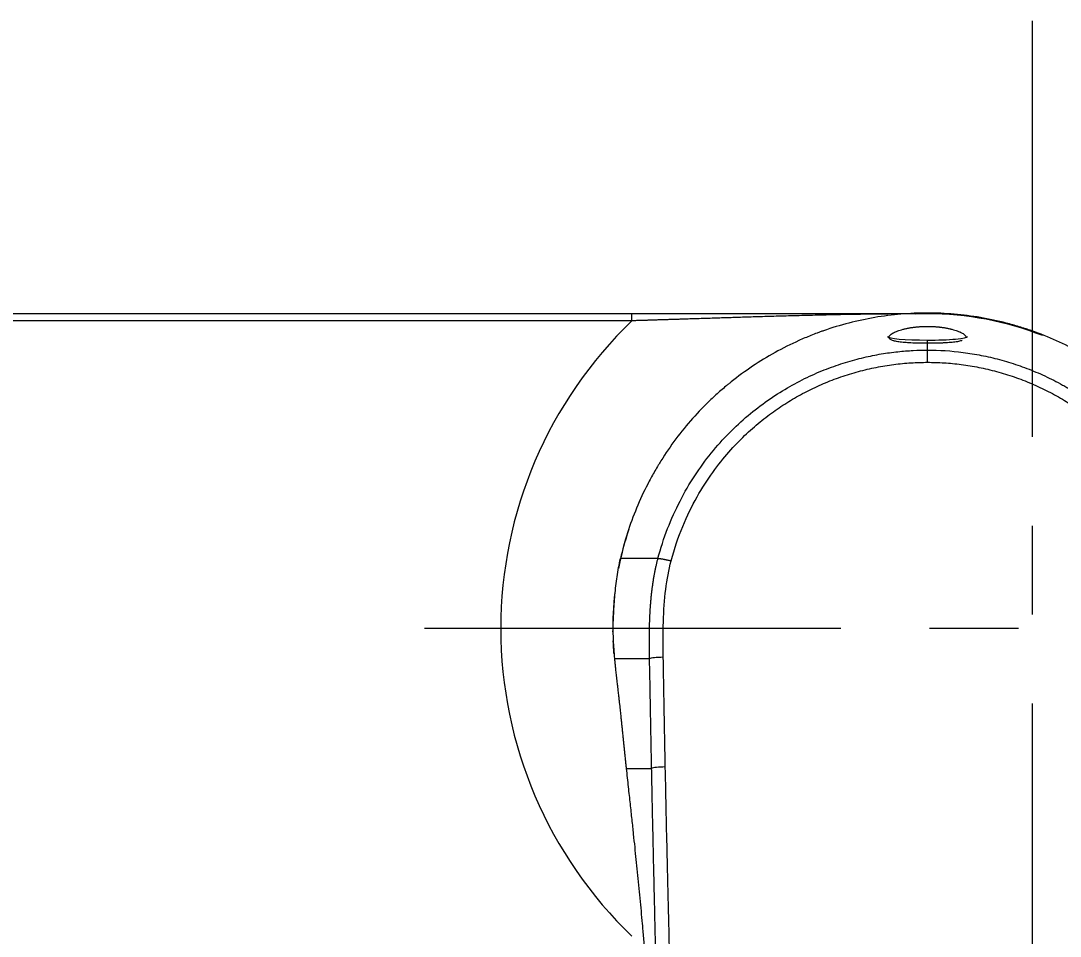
# Model space of a CAD drawing. Extents: x 4680 to 5808, y -3 to 824.
# Drawn here: x 5036.2 to 5110.5, y 223.5 to 288.9 of the extents above; entities that cross this region are included whole.
import ezdxf

# ---------------------------------------------------------------- set-up
doc = ezdxf.new("R2010")
doc.units = 0
doc.header["$LTSCALE"] = 4
doc.header["$MEASUREMENT"] = 0
doc.header["$PDMODE"] = 3
doc.header["$PDSIZE"] = -10
doc.linetypes.add('CENTER2', pattern=[28.575, 19.05, -3.175, 3.175, -3.175])
doc.layers.get('0').update_dxf_attribs({"linetype": 'CONTINUOUS'})
doc.layers.get('DEFPOINTS').update_dxf_attribs({"linetype": 'CONTINUOUS'})
doc.layers.add('1', color=7, linetype='CONTINUOUS')
doc.layers.add('Cneter', color=1, linetype='CENTER2', lineweight=13)
doc.styles.add('Daelim Dimension', font='NanumGothic.ttf')
doc.dimstyles.new('DEFAULT', dxfattribs={"dimscale": 2, "dimtxt": 2, "dimasz": 2, "dimexe": 0, "dimexo": 2, "dimgap": 1, "dimtad": 1, "dimdec": 1, "dimzin": 9, "dimdsep": 46, "dimtxsty": 'Daelim Dimension', "dimcen": 0.5, "dimclrd": 252, "dimclre": 252, "dimclrt": 3, "dimadec": 1, "dimazin": 0, "dimtfac": 1, "dimtdec": 1, "dimtix": 1, "dimtmove": 0, "dimatfit": 3, "dimfxl": 1, "dimtolj": 1, "dimtzin": 1, "dimlwd": 9, "dimlwe": 9, "dimarcsym": 0})

# ---------------------------------------------------------------- blocks, each defined once
blk = doc.blocks.new('*D23')
at = {"color": 5, "lineweight": 9, "ltscale": 0.5, "transparency": 16777216}
for p, q in [((5112.26, 246.822), (5171.052, 268.22)), ((5172.42, 264.461), (5188.153, 221.235)), ((5130.73, 196.078), (5189.522, 217.477))]:
    blk.add_line(p, q, dxfattribs=at)
at = {"color": 5, "ltscale": 0.5, "transparency": 16777216}
for points in [[(5173.047, 264.689), (5171.794, 264.233), (5171.052, 268.22)], [(5188.78, 221.464), (5187.527, 221.007), (5189.522, 217.477)]]:
    blk.add_solid(points, dxfattribs=at)
at = {"layer": 'DEFPOINTS', "color": 0, "ltscale": 0.5, "transparency": 16777216}
for p in [(5108.502, 245.453), (5189.522, 217.477), (5126.971, 194.71)]:
    blk.add_point(p, dxfattribs=at)
at = {"color": 7, "ltscale": 0.5, "transparency": 16777216, "insert": (5187.228, 245.375), "char_height": 10, "attachment_point": 5, "rotation": 290.00006, "style": 'Daelim Dimension'}
blk.add_mtext('\\A1;54', dxfattribs=at)

msp = doc.modelspace()

# ---------------------------------------------------------------- linework, layer by layer
at = {"layer": '1', "color": 7, "linetype": 'Continuous', "lineweight": 18}
for p, q in [((5079.877, 267.953), (4926.502, 267.953)), ((5079.877, 267.953), (4926.502, 267.953)), ((5079.059, 250.453), (5079.112, 250.453)), ((5079.059, 250.453), (5079.112, 250.453))]:
    msp.add_line(p, q, dxfattribs=at)
at = {"layer": '1', "color": 7, "linetype": 'Continuous', "lineweight": 13}
for p, q in [((5079.877, 267.453), (4926.502, 267.453)), ((5079.877, 267.453), (4926.502, 267.453)), ((5079.877, 267.453), (5079.877, 267.953)), ((5079.877, 267.453), (5079.877, 267.953)), ((5100.99, 265.845), (5100.99, 266.076)), ((5100.99, 265.845), (5100.99, 266.076)), ((5101.002, 265.361), (5101.002, 265.845)), ((5101.002, 265.361), (5101.002, 265.845))]:
    msp.add_line(p, q, dxfattribs=at)
msp.add_arc((5101.002, 245.453), 30.5, 133.83714, 226.16286, dxfattribs=at)
msp.add_arc((5101.002, 245.453), 30.5, 133.83714, 226.16286, dxfattribs=at)
at = {"layer": '1', "color": 7, "linetype": 'Continuous', "lineweight": 18}
for start, end in [(90, 92.26969), (90, 92.26969), (68.535, 90), (68.535, 90), (161.62594, 169.02844), (161.62594, 169.02844), (173.3625, 180.98719), (173.3625, 180.98719)]:
    msp.add_arc((5101.002, 245.453), 22.5, start, end, dxfattribs=at)
for centre, major_axis, ratio, start_param, end_param in [((5101.002, 266.324), (-2.85, 0), 0.087156, 6.283182, 7.849906), ((5101.002, 266.324), (-2.85, 0), 0.087156, 6.283182, 7.849906), ((5101.002, 266.324), (2.85, 0), 0.087156, 4.708313, 6.283183), ((5101.002, 266.324), (2.85, 0), 0.087156, 4.708313, 6.283183), ((5101.002, 264.385), (0, 1), 0.000001, 4.813797, 6.063388), ((5101.002, 264.385), (0, 1), 0.000001, 4.813797, 6.063388), ((5082.118, 243.296), (-1, -0.019), 0.101212, 4.710469, 6.094252), ((5082.118, 243.296), (-1, -0.019), 0.101212, 4.710469, 6.094252), ((5082.262, 235.453), (-1, -0.02), 0.101209, 4.710316, 6.075746), ((5082.262, 235.453), (-1, -0.02), 0.101209, 4.710316, 6.075746)]:
    msp.add_ellipse(centre, major_axis=major_axis, ratio=ratio, start_param=start_param, end_param=end_param, dxfattribs=at)
for points, knots in [([(5101.002, 268.008), (5100.363, 268.008), (5099.73, 267.981), (5098.472, 267.873), (5097.848, 267.793), (5096.609, 267.582), (5095.994, 267.45), (5094.773, 267.135), (5094.167, 266.952), (5093.491, 266.715), (5093.416, 266.688), (5093.266, 266.634), (5093.191, 266.606), (5092.967, 266.522), (5092.819, 266.465), (5092.376, 266.288), (5092.085, 266.164), (5091.22, 265.776), (5090.656, 265.493), (5089.556, 264.882), (5089.019, 264.554), (5087.971, 263.852), (5087.46, 263.478), (5086.9, 263.031), (5086.838, 262.981), (5086.715, 262.88), (5086.653, 262.829), (5086.47, 262.676), (5086.107, 262.366), (5085.755, 262.046), (5085.068, 261.393), (5084.63, 260.94), (5083.795, 259.999), (5083.397, 259.511), (5082.642, 258.501), (5082.284, 257.978), (5081.905, 257.371), (5081.863, 257.303), (5081.78, 257.167), (5081.738, 257.099), (5081.616, 256.894), (5081.376, 256.481), (5081.149, 256.063), (5080.715, 255.22), (5080.45, 254.648), (5079.968, 253.483), (5079.751, 252.892), (5079.368, 251.688), (5079.2, 251.076), (5079.059, 250.453)], [0, 0, 0, 0, 0.0625, 0.0625, 0.125, 0.125, 0.1875, 0.1875, 0.25, 0.25, 0.257812, 0.257812, 0.265625, 0.265625, 0.28125, 0.28125, 0.3125, 0.3125, 0.375, 0.375, 0.4375, 0.4375, 0.5, 0.5, 0.507812, 0.507812, 0.515625, 0.515625, 0.53125, 0.5625, 0.5625, 0.625, 0.625, 0.6875, 0.6875, 0.75, 0.75, 0.757812, 0.757812, 0.765625, 0.765625, 0.78125, 0.8125, 0.8125, 0.875, 0.875, 0.9375, 0.9375, 1, 1, 1, 1]), ([(5101.002, 268.008), (5100.363, 268.008), (5099.73, 267.981), (5098.472, 267.873), (5097.848, 267.793), (5096.609, 267.582), (5095.994, 267.45), (5094.773, 267.135), (5094.167, 266.952), (5093.491, 266.715), (5093.416, 266.688), (5093.266, 266.634), (5093.191, 266.606), (5092.967, 266.522), (5092.819, 266.465), (5092.376, 266.288), (5092.085, 266.164), (5091.22, 265.776), (5090.656, 265.493), (5089.556, 264.882), (5089.019, 264.554), (5087.971, 263.852), (5087.46, 263.478), (5086.9, 263.031), (5086.838, 262.981), (5086.715, 262.88), (5086.653, 262.829), (5086.47, 262.676), (5086.107, 262.366), (5085.755, 262.046), (5085.068, 261.393), (5084.63, 260.94), (5083.795, 259.999), (5083.397, 259.511), (5082.642, 258.501), (5082.284, 257.978), (5081.905, 257.371), (5081.863, 257.303), (5081.78, 257.167), (5081.738, 257.099), (5081.616, 256.894), (5081.376, 256.481), (5081.149, 256.063), (5080.715, 255.22), (5080.45, 254.648), (5079.968, 253.483), (5079.751, 252.892), (5079.368, 251.688), (5079.2, 251.076), (5079.059, 250.453)], [0, 0, 0, 0, 0.0625, 0.0625, 0.125, 0.125, 0.1875, 0.1875, 0.25, 0.25, 0.257812, 0.257812, 0.265625, 0.265625, 0.28125, 0.28125, 0.3125, 0.3125, 0.375, 0.375, 0.4375, 0.4375, 0.5, 0.5, 0.507812, 0.507812, 0.515625, 0.515625, 0.53125, 0.5625, 0.5625, 0.625, 0.625, 0.6875, 0.6875, 0.75, 0.75, 0.757812, 0.757812, 0.765625, 0.765625, 0.78125, 0.8125, 0.8125, 0.875, 0.875, 0.9375, 0.9375, 1, 1, 1, 1]), ([(5099.843, 267.953), (5099.389, 267.953), (5098.137, 267.953), (5096.24, 267.953), (5094.16, 267.953), (5092.225, 267.953), (5090.438, 267.953), (5088.801, 267.953), (5087.299, 267.953), (5085.913, 267.953), (5084.617, 267.953), (5083.411, 267.953), (5082.307, 267.953), (5081.182, 267.953), (5080.325, 267.953), (5079.877, 267.953)], [0, 0, 0, 0, 0.043506, 0.123213, 0.202921, 0.282629, 0.362337, 0.442045, 0.521753, 0.601461, 0.681169, 0.760876, 0.840584, 0.920292, 1, 1, 1, 1]), ([(5099.843, 267.953), (5099.389, 267.953), (5098.137, 267.953), (5096.24, 267.953), (5094.16, 267.953), (5092.225, 267.953), (5090.438, 267.953), (5088.801, 267.953), (5087.299, 267.953), (5085.913, 267.953), (5084.617, 267.953), (5083.411, 267.953), (5082.307, 267.953), (5081.182, 267.953), (5080.325, 267.953), (5079.877, 267.953)], [0, 0, 0, 0, 0.043506, 0.123213, 0.202921, 0.282629, 0.362337, 0.442045, 0.521753, 0.601461, 0.681169, 0.760876, 0.840584, 0.920292, 1, 1, 1, 1]), ([(5122.944, 250.453), (5122.803, 251.076), (5122.636, 251.688), (5122.253, 252.89), (5122.036, 253.481), (5121.556, 254.642), (5121.291, 255.213), (5120.715, 256.334), (5120.403, 256.885), (5120.023, 257.492), (5119.981, 257.559), (5119.895, 257.694), (5119.852, 257.761), (5119.721, 257.961), (5119.456, 258.358), (5119.179, 258.744), (5118.612, 259.504), (5118.214, 259.992), (5117.379, 260.933), (5116.943, 261.386), (5116.029, 262.255), (5115.552, 262.671), (5114.993, 263.119), (5114.931, 263.168), (5114.805, 263.267), (5114.742, 263.316), (5114.553, 263.461), (5114.171, 263.748), (5113.781, 264.021), (5112.994, 264.549), (5111.918, 265.206), (5110.793, 265.771), (5109.643, 266.289), (5109.055, 266.524), (5108.379, 266.761), (5108.304, 266.787), (5108.153, 266.839), (5108.077, 266.864), (5107.85, 266.938), (5107.395, 267.082), (5106.937, 267.211), (5106.018, 267.448), (5104.784, 267.713), (5103.533, 267.873), (5102.274, 267.981), (5101.64, 268.008), (5101.002, 268.008)], [0, 0, 0, 0, 0.0625, 0.0625, 0.125, 0.125, 0.1875, 0.1875, 0.25, 0.25, 0.257812, 0.257812, 0.265625, 0.265625, 0.28125, 0.3125, 0.3125, 0.375, 0.375, 0.4375, 0.4375, 0.5, 0.5, 0.507812, 0.507812, 0.515625, 0.515625, 0.53125, 0.5625, 0.5625, 0.625, 0.6875, 0.6875, 0.75, 0.75, 0.757812, 0.757812, 0.765625, 0.765625, 0.78125, 0.8125, 0.8125, 0.875, 0.9375, 0.9375, 1, 1, 1, 1]), ([(5122.944, 250.453), (5122.803, 251.076), (5122.636, 251.688), (5122.253, 252.89), (5122.036, 253.481), (5121.556, 254.642), (5121.291, 255.213), (5120.715, 256.334), (5120.403, 256.885), (5120.023, 257.492), (5119.981, 257.559), (5119.895, 257.694), (5119.852, 257.761), (5119.721, 257.961), (5119.456, 258.358), (5119.179, 258.744), (5118.612, 259.504), (5118.214, 259.992), (5117.379, 260.933), (5116.943, 261.386), (5116.029, 262.255), (5115.552, 262.671), (5114.993, 263.119), (5114.931, 263.168), (5114.805, 263.267), (5114.742, 263.316), (5114.553, 263.461), (5114.171, 263.748), (5113.781, 264.021), (5112.994, 264.549), (5111.918, 265.206), (5110.793, 265.771), (5109.643, 266.289), (5109.055, 266.524), (5108.379, 266.761), (5108.304, 266.787), (5108.153, 266.839), (5108.077, 266.864), (5107.85, 266.938), (5107.395, 267.082), (5106.937, 267.211), (5106.018, 267.448), (5104.784, 267.713), (5103.533, 267.873), (5102.274, 267.981), (5101.64, 268.008), (5101.002, 268.008)], [0, 0, 0, 0, 0.0625, 0.0625, 0.125, 0.125, 0.1875, 0.1875, 0.25, 0.25, 0.257812, 0.257812, 0.265625, 0.265625, 0.28125, 0.3125, 0.3125, 0.375, 0.375, 0.4375, 0.4375, 0.5, 0.5, 0.507812, 0.507812, 0.515625, 0.515625, 0.53125, 0.5625, 0.5625, 0.625, 0.6875, 0.6875, 0.75, 0.75, 0.757812, 0.757812, 0.765625, 0.765625, 0.78125, 0.8125, 0.8125, 0.875, 0.9375, 0.9375, 1, 1, 1, 1]), ([(5101.002, 265.845), (5100.91, 265.845), (5100.82, 265.845), (5100.64, 265.847), (5100.462, 265.849), (5100.287, 265.853), (5100.178, 265.857), (5100.157, 265.857), (5100.114, 265.859), (5100.092, 265.859), (5100.028, 265.861), (5099.985, 265.863), (5099.86, 265.868), (5099.697, 265.876), (5099.543, 265.886), (5099.43, 265.895), (5099.375, 265.899), (5099.32, 265.904), (5099.285, 265.907), (5099.267, 265.909), (5099.179, 265.918), (5099.046, 265.933), (5098.865, 265.959), (5098.758, 265.98), (5098.683, 265.997), (5098.659, 266.003), (5098.612, 266.015), (5098.59, 266.022), (5098.527, 266.041), (5098.451, 266.068), (5098.392, 266.098), (5098.353, 266.122), (5098.341, 266.13), (5098.325, 266.143), (5098.32, 266.147), (5098.31, 266.156), (5098.288, 266.177), (5098.259, 266.218), (5098.247, 266.276), (5098.257, 266.317), (5098.269, 266.343), (5098.271, 266.348), (5098.277, 266.359), (5098.286, 266.375), (5098.298, 266.391), (5098.325, 266.423), (5098.369, 266.467), (5098.429, 266.511), (5098.481, 266.545), (5098.499, 266.556), (5098.538, 266.578), (5098.558, 266.589), (5098.622, 266.623), (5098.713, 266.666), (5098.819, 266.709), (5098.932, 266.75), (5098.992, 266.77), (5099.12, 266.81), (5099.252, 266.848), (5099.467, 266.899), (5099.62, 266.93), (5099.739, 266.951), (5099.779, 266.958), (5099.861, 266.971), (5099.903, 266.977), (5100.028, 266.994), (5100.197, 267.015), (5100.371, 267.03), (5100.504, 267.039), (5100.548, 267.042), (5100.638, 267.047), (5100.683, 267.049), (5100.819, 267.053), (5100.91, 267.055), (5101.002, 267.055)], [0, 0, 0, 0, 0.03125, 0.03125, 0.0625, 0.09375, 0.09375, 0.101562, 0.101562, 0.109375, 0.109375, 0.125, 0.125, 0.15625, 0.1875, 0.1875, 0.203125, 0.210937, 0.210937, 0.21875, 0.21875, 0.25, 0.28125, 0.3125, 0.3125, 0.328125, 0.328125, 0.34375, 0.34375, 0.375, 0.40625, 0.40625, 0.421875, 0.421875, 0.429688, 0.429688, 0.4375, 0.46875, 0.5, 0.53125, 0.53125, 0.539063, 0.539063, 0.546875, 0.5625, 0.5625, 0.59375, 0.625, 0.625, 0.640625, 0.640625, 0.65625, 0.65625, 0.6875, 0.71875, 0.71875, 0.75, 0.75, 0.78125, 0.8125, 0.84375, 0.84375, 0.859375, 0.859375, 0.875, 0.875, 0.90625, 0.9375, 0.9375, 0.953125, 0.953125, 0.96875, 0.96875, 1, 1, 1, 1]), ([(5101.002, 265.845), (5100.91, 265.845), (5100.82, 265.845), (5100.64, 265.847), (5100.462, 265.849), (5100.287, 265.853), (5100.178, 265.857), (5100.157, 265.857), (5100.114, 265.859), (5100.092, 265.859), (5100.028, 265.861), (5099.985, 265.863), (5099.86, 265.868), (5099.697, 265.876), (5099.543, 265.886), (5099.43, 265.895), (5099.375, 265.899), (5099.32, 265.904), (5099.285, 265.907), (5099.267, 265.909), (5099.179, 265.918), (5099.046, 265.933), (5098.865, 265.959), (5098.758, 265.98), (5098.683, 265.997), (5098.659, 266.003), (5098.612, 266.015), (5098.59, 266.022), (5098.527, 266.041), (5098.451, 266.068), (5098.392, 266.098), (5098.353, 266.122), (5098.341, 266.13), (5098.325, 266.143), (5098.32, 266.147), (5098.31, 266.156), (5098.288, 266.177), (5098.259, 266.218), (5098.247, 266.276), (5098.257, 266.317), (5098.269, 266.343), (5098.271, 266.348), (5098.277, 266.359), (5098.286, 266.375), (5098.298, 266.391), (5098.325, 266.423), (5098.369, 266.467), (5098.429, 266.511), (5098.481, 266.545), (5098.499, 266.556), (5098.538, 266.578), (5098.558, 266.589), (5098.622, 266.623), (5098.713, 266.666), (5098.819, 266.709), (5098.932, 266.75), (5098.992, 266.77), (5099.12, 266.81), (5099.252, 266.848), (5099.467, 266.899), (5099.62, 266.93), (5099.739, 266.951), (5099.779, 266.958), (5099.861, 266.971), (5099.903, 266.977), (5100.028, 266.994), (5100.197, 267.015), (5100.371, 267.03), (5100.504, 267.039), (5100.548, 267.042), (5100.638, 267.047), (5100.683, 267.049), (5100.819, 267.053), (5100.91, 267.055), (5101.002, 267.055)], [0, 0, 0, 0, 0.03125, 0.03125, 0.0625, 0.09375, 0.09375, 0.101562, 0.101562, 0.109375, 0.109375, 0.125, 0.125, 0.15625, 0.1875, 0.1875, 0.203125, 0.210937, 0.210937, 0.21875, 0.21875, 0.25, 0.28125, 0.3125, 0.3125, 0.328125, 0.328125, 0.34375, 0.34375, 0.375, 0.40625, 0.40625, 0.421875, 0.421875, 0.429688, 0.429688, 0.4375, 0.46875, 0.5, 0.53125, 0.53125, 0.539063, 0.539063, 0.546875, 0.5625, 0.5625, 0.59375, 0.625, 0.625, 0.640625, 0.640625, 0.65625, 0.65625, 0.6875, 0.71875, 0.71875, 0.75, 0.75, 0.78125, 0.8125, 0.84375, 0.84375, 0.859375, 0.859375, 0.875, 0.875, 0.90625, 0.9375, 0.9375, 0.953125, 0.953125, 0.96875, 0.96875, 1, 1, 1, 1]), ([(5101.002, 267.055), (5101.093, 267.055), (5101.184, 267.053), (5101.363, 267.047), (5101.541, 267.038), (5101.716, 267.023), (5101.824, 267.012), (5101.846, 267.009), (5101.889, 267.004), (5101.911, 267.002), (5101.975, 266.994), (5102.017, 266.989), (5102.142, 266.971), (5102.304, 266.945), (5102.457, 266.915), (5102.569, 266.891), (5102.606, 266.882), (5102.66, 266.869), (5102.678, 266.865), (5102.714, 266.856), (5102.801, 266.834), (5102.95, 266.791), (5103.129, 266.731), (5103.236, 266.688), (5103.299, 266.661), (5103.311, 266.655), (5103.335, 266.644), (5103.37, 266.628), (5103.403, 266.611), (5103.467, 266.578), (5103.543, 266.534), (5103.604, 266.49), (5103.643, 266.457), (5103.655, 266.446), (5103.672, 266.429), (5103.677, 266.423), (5103.687, 266.413), (5103.711, 266.385), (5103.741, 266.337), (5103.751, 266.297), (5103.752, 266.276), (5103.752, 266.274), (5103.752, 266.273)], [0, 0, 0, 0, 0.062224, 0.062224, 0.124448, 0.186672, 0.186672, 0.202228, 0.202228, 0.217784, 0.217784, 0.248896, 0.248896, 0.311119, 0.373343, 0.373343, 0.404455, 0.404455, 0.420011, 0.420011, 0.435567, 0.497791, 0.560015, 0.622239, 0.622239, 0.637795, 0.637795, 0.653351, 0.684463, 0.684463, 0.746687, 0.808911, 0.808911, 0.840023, 0.840023, 0.855579, 0.855579, 0.871135, 0.933358, 0.995582, 0.995582, 1, 1, 1, 1]), ([(5101.002, 267.055), (5101.093, 267.055), (5101.184, 267.053), (5101.363, 267.047), (5101.541, 267.038), (5101.716, 267.023), (5101.824, 267.012), (5101.846, 267.009), (5101.889, 267.004), (5101.911, 267.002), (5101.975, 266.994), (5102.017, 266.989), (5102.142, 266.971), (5102.304, 266.945), (5102.457, 266.915), (5102.569, 266.891), (5102.606, 266.882), (5102.66, 266.869), (5102.678, 266.865), (5102.714, 266.856), (5102.801, 266.834), (5102.95, 266.791), (5103.129, 266.731), (5103.236, 266.688), (5103.299, 266.661), (5103.311, 266.655), (5103.335, 266.644), (5103.37, 266.628), (5103.403, 266.611), (5103.467, 266.578), (5103.543, 266.534), (5103.604, 266.49), (5103.643, 266.457), (5103.655, 266.446), (5103.672, 266.429), (5103.677, 266.423), (5103.687, 266.413), (5103.711, 266.385), (5103.741, 266.337), (5103.751, 266.297), (5103.752, 266.276), (5103.752, 266.274), (5103.752, 266.273)], [0, 0, 0, 0, 0.062224, 0.062224, 0.124448, 0.186672, 0.186672, 0.202228, 0.202228, 0.217784, 0.217784, 0.248896, 0.248896, 0.311119, 0.373343, 0.373343, 0.404455, 0.404455, 0.420011, 0.420011, 0.435567, 0.497791, 0.560015, 0.622239, 0.622239, 0.637795, 0.637795, 0.653351, 0.684463, 0.684463, 0.746687, 0.808911, 0.808911, 0.840023, 0.840023, 0.855579, 0.855579, 0.871135, 0.933358, 0.995582, 0.995582, 1, 1, 1, 1]), ([(5103.487, 266.045), (5103.48, 266.043), (5103.473, 266.04), (5103.456, 266.035), (5103.404, 266.018), (5103.301, 265.991), (5103.194, 265.97), (5103.081, 265.951), (5103.02, 265.942), (5102.892, 265.925), (5102.758, 265.91), (5102.542, 265.891), (5102.387, 265.881), (5102.287, 265.876), (5102.267, 265.875), (5102.227, 265.872), (5102.206, 265.871), (5102.144, 265.868), (5102.103, 265.867), (5101.978, 265.861), (5101.808, 265.856), (5101.633, 265.851), (5101.5, 265.849), (5101.456, 265.848), (5101.366, 265.847), (5101.32, 265.847), (5101.184, 265.845), (5101.093, 265.845), (5101.002, 265.845)], [0, 0, 0, 0, 0.015791, 0.015791, 0.037662, 0.125148, 0.212633, 0.212633, 0.300118, 0.300118, 0.387603, 0.475089, 0.562574, 0.562574, 0.584445, 0.584445, 0.606316, 0.606316, 0.650059, 0.650059, 0.737544, 0.82503, 0.82503, 0.868772, 0.868772, 0.912515, 0.912515, 1, 1, 1, 1]), ([(5103.487, 266.045), (5103.48, 266.043), (5103.473, 266.04), (5103.456, 266.035), (5103.404, 266.018), (5103.301, 265.991), (5103.194, 265.97), (5103.081, 265.951), (5103.02, 265.942), (5102.892, 265.925), (5102.758, 265.91), (5102.542, 265.891), (5102.387, 265.881), (5102.287, 265.876), (5102.267, 265.875), (5102.227, 265.872), (5102.206, 265.871), (5102.144, 265.868), (5102.103, 265.867), (5101.978, 265.861), (5101.808, 265.856), (5101.633, 265.851), (5101.5, 265.849), (5101.456, 265.848), (5101.366, 265.847), (5101.32, 265.847), (5101.184, 265.845), (5101.093, 265.845), (5101.002, 265.845)], [0, 0, 0, 0, 0.015791, 0.015791, 0.037662, 0.125148, 0.212633, 0.212633, 0.300118, 0.300118, 0.387603, 0.475089, 0.562574, 0.562574, 0.584445, 0.584445, 0.606316, 0.606316, 0.650059, 0.650059, 0.737544, 0.82503, 0.82503, 0.868772, 0.868772, 0.912515, 0.912515, 1, 1, 1, 1]), ([(5078.52, 245.213), (5078.533, 245.653), (5078.549, 246.092), (5078.583, 246.752), (5078.596, 246.971), (5078.626, 247.41), (5078.643, 247.63), (5078.703, 248.286), (5078.753, 248.723), (5078.883, 249.591), (5078.962, 250.024), (5079.059, 250.453)], [0, 0, 0, 0, 0.25, 0.25, 0.375, 0.375, 0.5, 0.5, 0.75, 0.75, 1, 1, 1, 1]), ([(5078.52, 245.213), (5078.533, 245.653), (5078.549, 246.092), (5078.583, 246.752), (5078.596, 246.971), (5078.626, 247.41), (5078.643, 247.63), (5078.703, 248.286), (5078.753, 248.723), (5078.883, 249.591), (5078.962, 250.024), (5079.059, 250.453)], [0, 0, 0, 0, 0.25, 0.25, 0.375, 0.375, 0.5, 0.5, 0.75, 0.75, 1, 1, 1, 1]), ([(5078.52, 244.565), (5078.521, 244.554), (5078.522, 244.53), (5078.523, 244.494), (5078.525, 244.459), (5078.527, 244.423), (5078.528, 244.388), (5078.53, 244.353), (5078.532, 244.317), (5078.534, 244.282), (5078.536, 244.247), (5078.538, 244.211), (5078.54, 244.176), (5078.542, 244.141), (5078.544, 244.106), (5078.546, 244.071), (5078.548, 244.036), (5078.55, 244.001), (5078.553, 243.966), (5078.555, 243.931), (5078.557, 243.896), (5078.56, 243.861), (5078.562, 243.827), (5078.565, 243.792), (5078.567, 243.757), (5078.57, 243.723), (5078.572, 243.688), (5078.574, 243.665), (5078.575, 243.653), (5078.575, 243.653)], [0, 0, 0, 0, 0.037954, 0.075946, 0.113977, 0.152048, 0.190157, 0.228306, 0.266495, 0.304723, 0.34299, 0.381297, 0.419644, 0.458029, 0.496454, 0.534917, 0.573419, 0.61196, 0.650538, 0.689154, 0.727808, 0.766498, 0.805224, 0.843986, 0.882784, 0.921618, 0.960488, 0.999396, 1, 1, 1, 1]), ([(5078.52, 244.565), (5078.521, 244.554), (5078.522, 244.53), (5078.523, 244.494), (5078.525, 244.459), (5078.527, 244.423), (5078.528, 244.388), (5078.53, 244.353), (5078.532, 244.317), (5078.534, 244.282), (5078.536, 244.247), (5078.538, 244.211), (5078.54, 244.176), (5078.542, 244.141), (5078.544, 244.106), (5078.546, 244.071), (5078.548, 244.036), (5078.55, 244.001), (5078.553, 243.966), (5078.555, 243.931), (5078.557, 243.896), (5078.56, 243.861), (5078.562, 243.827), (5078.565, 243.792), (5078.567, 243.757), (5078.57, 243.723), (5078.572, 243.688), (5078.574, 243.665), (5078.575, 243.653), (5078.575, 243.653)], [0, 0, 0, 0, 0.037954, 0.075946, 0.113977, 0.152048, 0.190157, 0.228306, 0.266495, 0.304723, 0.34299, 0.381297, 0.419644, 0.458029, 0.496454, 0.534917, 0.573419, 0.61196, 0.650538, 0.689154, 0.727808, 0.766498, 0.805224, 0.843986, 0.882784, 0.921618, 0.960488, 0.999396, 1, 1, 1, 1])]:
    msp.add_open_spline(points, degree=3, knots=knots, dxfattribs=at)
at = {"layer": '1', "color": 7, "linetype": 'Continuous', "lineweight": 13}
for points, knots in [([(5101.002, 267.953), (5100.91, 267.953), (5100.731, 267.953), (5100.471, 267.953), (5100.225, 267.952), (5099.994, 267.952), (5099.779, 267.951), (5099.578, 267.95), (5099.392, 267.949), (5099.221, 267.948), (5099.065, 267.947), (5098.794, 267.945), (5098.411, 267.942), (5097.919, 267.937), (5097.453, 267.932), (5096.941, 267.925), (5096.384, 267.917), (5095.784, 267.907), (5095.116, 267.895), (5094.376, 267.88), (5093.567, 267.862), (5092.78, 267.844), (5092.016, 267.824), (5091.266, 267.804), (5090.55, 267.784), (5089.864, 267.765), (5089.206, 267.745), (5088.556, 267.726), (5087.764, 267.701), (5086.83, 267.672), (5085.754, 267.638), (5084.689, 267.604), (5083.936, 267.58), (5083.496, 267.566), (5083.365, 267.562), (5083.233, 267.558), (5083.102, 267.554), (5082.97, 267.549), (5082.839, 267.545), (5082.708, 267.541), (5082.577, 267.537), (5082.446, 267.533), (5082.316, 267.529), (5082.186, 267.525), (5082.055, 267.521), (5081.925, 267.517), (5081.796, 267.513), (5081.666, 267.509), (5081.537, 267.504), (5081.408, 267.5), (5081.279, 267.496), (5081.15, 267.492), (5081.022, 267.488), (5080.893, 267.485), (5080.765, 267.481), (5080.638, 267.477), (5080.51, 267.473), (5080.383, 267.469), (5080.256, 267.465), (5080.13, 267.461), (5080.003, 267.457), (5079.919, 267.455), (5079.877, 267.453)], [0, 0, 0, 0, 0.013893, 0.027029, 0.03941, 0.051036, 0.061907, 0.072023, 0.081385, 0.089991, 0.09784, 0.104934, 0.130908, 0.155574, 0.178931, 0.200978, 0.23235, 0.2622, 0.290522, 0.331614, 0.37168, 0.409609, 0.4466, 0.482649, 0.517748, 0.549226, 0.580198, 0.610657, 0.640599, 0.690665, 0.739739, 0.787789, 0.834778, 0.840648, 0.846505, 0.852351, 0.858185, 0.864007, 0.869817, 0.875616, 0.881402, 0.887176, 0.892938, 0.898687, 0.904424, 0.910149, 0.915861, 0.921561, 0.927248, 0.932923, 0.938584, 0.944233, 0.949869, 0.955492, 0.961102, 0.966699, 0.972283, 0.977853, 0.98341, 0.988953, 0.994484, 1, 1, 1, 1]), ([(5101.002, 267.953), (5100.91, 267.953), (5100.731, 267.953), (5100.471, 267.953), (5100.225, 267.952), (5099.994, 267.952), (5099.779, 267.951), (5099.578, 267.95), (5099.392, 267.949), (5099.221, 267.948), (5099.065, 267.947), (5098.794, 267.945), (5098.411, 267.942), (5097.919, 267.937), (5097.453, 267.932), (5096.941, 267.925), (5096.384, 267.917), (5095.784, 267.907), (5095.116, 267.895), (5094.376, 267.88), (5093.567, 267.862), (5092.78, 267.844), (5092.016, 267.824), (5091.266, 267.804), (5090.55, 267.784), (5089.864, 267.765), (5089.206, 267.745), (5088.556, 267.726), (5087.764, 267.701), (5086.83, 267.672), (5085.754, 267.638), (5084.689, 267.604), (5083.936, 267.58), (5083.496, 267.566), (5083.365, 267.562), (5083.233, 267.558), (5083.102, 267.554), (5082.97, 267.549), (5082.839, 267.545), (5082.708, 267.541), (5082.577, 267.537), (5082.446, 267.533), (5082.316, 267.529), (5082.186, 267.525), (5082.055, 267.521), (5081.925, 267.517), (5081.796, 267.513), (5081.666, 267.509), (5081.537, 267.504), (5081.408, 267.5), (5081.279, 267.496), (5081.15, 267.492), (5081.022, 267.488), (5080.893, 267.485), (5080.765, 267.481), (5080.638, 267.477), (5080.51, 267.473), (5080.383, 267.469), (5080.256, 267.465), (5080.13, 267.461), (5080.003, 267.457), (5079.919, 267.455), (5079.877, 267.453)], [0, 0, 0, 0, 0.013893, 0.027029, 0.03941, 0.051036, 0.061907, 0.072023, 0.081385, 0.089991, 0.09784, 0.104934, 0.130908, 0.155574, 0.178931, 0.200978, 0.23235, 0.2622, 0.290522, 0.331614, 0.37168, 0.409609, 0.4466, 0.482649, 0.517748, 0.549226, 0.580198, 0.610657, 0.640599, 0.690665, 0.739739, 0.787789, 0.834778, 0.840648, 0.846505, 0.852351, 0.858185, 0.864007, 0.869817, 0.875616, 0.881402, 0.887176, 0.892938, 0.898687, 0.904424, 0.910149, 0.915861, 0.921561, 0.927248, 0.932923, 0.938584, 0.944233, 0.949869, 0.955492, 0.961102, 0.966699, 0.972283, 0.977853, 0.98341, 0.988953, 0.994484, 1, 1, 1, 1]), ([(5081.736, 250.454), (5081.928, 251.192), (5082.16, 251.906), (5082.691, 253.28), (5082.989, 253.939), (5083.64, 255.2), (5083.992, 255.801), (5084.739, 256.942), (5085.134, 257.483), (5085.957, 258.501), (5086.385, 258.979), (5087.265, 259.874), (5087.717, 260.29), (5088.635, 261.064), (5089.102, 261.421), (5090.041, 262.079), (5090.513, 262.38), (5091.457, 262.93), (5091.929, 263.179), (5092.864, 263.628), (5093.329, 263.828), (5094.246, 264.185), (5094.698, 264.341), (5095.586, 264.614), (5096.022, 264.731), (5096.873, 264.931), (5097.289, 265.014), (5098.098, 265.151), (5098.491, 265.204), (5099.252, 265.287), (5099.621, 265.315), (5100.331, 265.352), (5100.673, 265.361), (5101.002, 265.361)], [0, 0, 0, 0, 0.0625, 0.0625, 0.125, 0.125, 0.1875, 0.1875, 0.25, 0.25, 0.3125, 0.3125, 0.375, 0.375, 0.4375, 0.4375, 0.5, 0.5, 0.5625, 0.5625, 0.625, 0.625, 0.6875, 0.6875, 0.75, 0.75, 0.8125, 0.8125, 0.875, 0.875, 0.9375, 0.9375, 1, 1, 1, 1]), ([(5081.736, 250.454), (5081.928, 251.192), (5082.16, 251.906), (5082.691, 253.28), (5082.989, 253.939), (5083.64, 255.2), (5083.992, 255.801), (5084.739, 256.942), (5085.134, 257.483), (5085.957, 258.501), (5086.385, 258.979), (5087.265, 259.874), (5087.717, 260.29), (5088.635, 261.064), (5089.102, 261.421), (5090.041, 262.079), (5090.513, 262.38), (5091.457, 262.93), (5091.929, 263.179), (5092.864, 263.628), (5093.329, 263.828), (5094.246, 264.185), (5094.698, 264.341), (5095.586, 264.614), (5096.022, 264.731), (5096.873, 264.931), (5097.289, 265.014), (5098.098, 265.151), (5098.491, 265.204), (5099.252, 265.287), (5099.621, 265.315), (5100.331, 265.352), (5100.673, 265.361), (5101.002, 265.361)], [0, 0, 0, 0, 0.0625, 0.0625, 0.125, 0.125, 0.1875, 0.1875, 0.25, 0.25, 0.3125, 0.3125, 0.375, 0.375, 0.4375, 0.4375, 0.5, 0.5, 0.5625, 0.5625, 0.625, 0.625, 0.6875, 0.6875, 0.75, 0.75, 0.8125, 0.8125, 0.875, 0.875, 0.9375, 0.9375, 1, 1, 1, 1]), ([(5101.002, 265.361), (5101.837, 265.361), (5102.689, 265.307), (5103.98, 265.14), (5104.845, 264.999), (5106.149, 264.698), (5107.453, 264.302), (5108.317, 263.973), (5109.175, 263.611), (5109.602, 263.413), (5110.235, 263.091), (5110.551, 262.923), (5110.915, 262.716), (5111.097, 262.61), (5111.187, 262.557), (5111.233, 262.53), (5111.255, 262.516), (5111.266, 262.509), (5111.272, 262.506), (5111.275, 262.504), (5111.276, 262.503), (5111.277, 262.503), (5111.277, 262.503), (5111.278, 262.503), (5111.617, 262.298), (5111.976, 262.067), (5112.728, 261.546), (5113.121, 261.254), (5113.726, 260.765), (5114.135, 260.421), (5114.552, 260.039), (5114.972, 259.638), (5115.183, 259.427), (5115.604, 258.984), (5116.026, 258.521), (5116.654, 257.76), (5117.271, 256.931), (5117.669, 256.331), (5118.059, 255.709), (5118.249, 255.385), (5118.618, 254.714), (5118.797, 254.367), (5119.14, 253.648), (5119.304, 253.277), (5119.614, 252.511), (5119.76, 252.115), (5120.031, 251.302), (5120.156, 250.883), (5120.268, 250.454)], [0, 0, 0, 0, 0.125, 0.125, 0.1875, 0.25, 0.3125, 0.375, 0.375, 0.4375, 0.4375, 0.46875, 0.484375, 0.492188, 0.496094, 0.498047, 0.499023, 0.499512, 0.499756, 0.499878, 0.499939, 0.499969, 0.499969, 0.5, 0.5, 0.5625, 0.5625, 0.625, 0.625, 0.65625, 0.6875, 0.6875, 0.71875, 0.71875, 0.75, 0.78125, 0.8125, 0.84375, 0.84375, 0.875, 0.875, 0.90625, 0.90625, 0.9375, 0.9375, 0.96875, 0.96875, 1, 1, 1, 1]), ([(5101.002, 265.361), (5101.837, 265.361), (5102.689, 265.307), (5103.98, 265.14), (5104.845, 264.999), (5106.149, 264.698), (5107.453, 264.302), (5108.317, 263.973), (5109.175, 263.611), (5109.602, 263.413), (5110.235, 263.091), (5110.551, 262.923), (5110.915, 262.716), (5111.097, 262.61), (5111.187, 262.557), (5111.233, 262.53), (5111.255, 262.516), (5111.266, 262.509), (5111.272, 262.506), (5111.275, 262.504), (5111.276, 262.503), (5111.277, 262.503), (5111.277, 262.503), (5111.278, 262.503), (5111.617, 262.298), (5111.976, 262.067), (5112.728, 261.546), (5113.121, 261.254), (5113.726, 260.765), (5114.135, 260.421), (5114.552, 260.039), (5114.972, 259.638), (5115.183, 259.427), (5115.604, 258.984), (5116.026, 258.521), (5116.654, 257.76), (5117.271, 256.931), (5117.669, 256.331), (5118.059, 255.709), (5118.249, 255.385), (5118.618, 254.714), (5118.797, 254.367), (5119.14, 253.648), (5119.304, 253.277), (5119.614, 252.511), (5119.76, 252.115), (5120.031, 251.302), (5120.156, 250.883), (5120.268, 250.454)], [0, 0, 0, 0, 0.125, 0.125, 0.1875, 0.25, 0.3125, 0.375, 0.375, 0.4375, 0.4375, 0.46875, 0.484375, 0.492188, 0.496094, 0.498047, 0.499023, 0.499512, 0.499756, 0.499878, 0.499939, 0.499969, 0.499969, 0.5, 0.5, 0.5625, 0.5625, 0.625, 0.625, 0.65625, 0.6875, 0.6875, 0.71875, 0.71875, 0.75, 0.78125, 0.8125, 0.84375, 0.84375, 0.875, 0.875, 0.90625, 0.90625, 0.9375, 0.9375, 0.96875, 0.96875, 1, 1, 1, 1]), ([(5081.136, 243.296), (5081.135, 243.343), (5081.133, 243.437), (5081.131, 243.577), (5081.129, 243.715), (5081.127, 243.852), (5081.126, 243.987), (5081.125, 244.12), (5081.124, 244.252), (5081.123, 244.383), (5081.123, 244.512), (5081.123, 244.639), (5081.123, 244.765), (5081.124, 244.889), (5081.125, 245.011), (5081.126, 245.132), (5081.128, 245.251), (5081.13, 245.368), (5081.132, 245.484), (5081.135, 245.598), (5081.138, 245.711), (5081.141, 245.821), (5081.144, 245.931), (5081.148, 246.038), (5081.152, 246.144), (5081.157, 246.248), (5081.161, 246.35), (5081.166, 246.451), (5081.171, 246.55), (5081.177, 246.648), (5081.182, 246.744), (5081.188, 246.838), (5081.194, 246.93), (5081.201, 247.021), (5081.208, 247.128), (5081.218, 247.253), (5081.23, 247.394), (5081.242, 247.534), (5081.256, 247.673), (5081.27, 247.811), (5081.284, 247.948), (5081.3, 248.084), (5081.316, 248.219), (5081.333, 248.353), (5081.351, 248.485), (5081.369, 248.617), (5081.389, 248.747), (5081.409, 248.876), (5081.429, 249.004), (5081.451, 249.131), (5081.473, 249.257), (5081.496, 249.382), (5081.52, 249.506), (5081.544, 249.628), (5081.569, 249.749), (5081.595, 249.869), (5081.622, 249.988), (5081.649, 250.106), (5081.677, 250.223), (5081.706, 250.339), (5081.726, 250.415), (5081.736, 250.454)], [0, 0, 0, 0, 0.019633, 0.039053, 0.058257, 0.077244, 0.096013, 0.114562, 0.132892, 0.150999, 0.168884, 0.186545, 0.203982, 0.221194, 0.238179, 0.254938, 0.27147, 0.287774, 0.30385, 0.319698, 0.335316, 0.350705, 0.365864, 0.380793, 0.395492, 0.40996, 0.424198, 0.438206, 0.451982, 0.465528, 0.478843, 0.491927, 0.504781, 0.517403, 0.529795, 0.549615, 0.569296, 0.588835, 0.608234, 0.627492, 0.64661, 0.665587, 0.684424, 0.703121, 0.721678, 0.740096, 0.758376, 0.776516, 0.794519, 0.812385, 0.830113, 0.847705, 0.865161, 0.882482, 0.899669, 0.916721, 0.93364, 0.950427, 0.967082, 0.983606, 1, 1, 1, 1]), ([(5081.136, 243.296), (5081.135, 243.343), (5081.133, 243.437), (5081.131, 243.577), (5081.129, 243.715), (5081.127, 243.852), (5081.126, 243.987), (5081.125, 244.12), (5081.124, 244.252), (5081.123, 244.383), (5081.123, 244.512), (5081.123, 244.639), (5081.123, 244.765), (5081.124, 244.889), (5081.125, 245.011), (5081.126, 245.132), (5081.128, 245.251), (5081.13, 245.368), (5081.132, 245.484), (5081.135, 245.598), (5081.138, 245.711), (5081.141, 245.821), (5081.144, 245.931), (5081.148, 246.038), (5081.152, 246.144), (5081.157, 246.248), (5081.161, 246.35), (5081.166, 246.451), (5081.171, 246.55), (5081.177, 246.648), (5081.182, 246.744), (5081.188, 246.838), (5081.194, 246.93), (5081.201, 247.021), (5081.208, 247.128), (5081.218, 247.253), (5081.23, 247.394), (5081.242, 247.534), (5081.256, 247.673), (5081.27, 247.811), (5081.284, 247.948), (5081.3, 248.084), (5081.316, 248.219), (5081.333, 248.353), (5081.351, 248.485), (5081.369, 248.617), (5081.389, 248.747), (5081.409, 248.876), (5081.429, 249.004), (5081.451, 249.131), (5081.473, 249.257), (5081.496, 249.382), (5081.52, 249.506), (5081.544, 249.628), (5081.569, 249.749), (5081.595, 249.869), (5081.622, 249.988), (5081.649, 250.106), (5081.677, 250.223), (5081.706, 250.339), (5081.726, 250.415), (5081.736, 250.454)], [0, 0, 0, 0, 0.019633, 0.039053, 0.058257, 0.077244, 0.096013, 0.114562, 0.132892, 0.150999, 0.168884, 0.186545, 0.203982, 0.221194, 0.238179, 0.254938, 0.27147, 0.287774, 0.30385, 0.319698, 0.335316, 0.350705, 0.365864, 0.380793, 0.395492, 0.40996, 0.424198, 0.438206, 0.451982, 0.465528, 0.478843, 0.491927, 0.504781, 0.517403, 0.529795, 0.549615, 0.569296, 0.588835, 0.608234, 0.627492, 0.64661, 0.665587, 0.684424, 0.703121, 0.721678, 0.740096, 0.758376, 0.776516, 0.794519, 0.812385, 0.830113, 0.847705, 0.865161, 0.882482, 0.899669, 0.916721, 0.93364, 0.950427, 0.967082, 0.983606, 1, 1, 1, 1]), ([(5078.628, 243.296), (5078.629, 243.282), (5078.632, 243.255), (5078.636, 243.214), (5078.64, 243.172), (5078.644, 243.131), (5078.648, 243.088), (5078.652, 243.045), (5078.656, 243.002), (5078.66, 242.959), (5078.665, 242.915), (5078.669, 242.871), (5078.674, 242.826), (5078.678, 242.781), (5078.683, 242.735), (5078.688, 242.689), (5078.693, 242.643), (5078.698, 242.596), (5078.703, 242.549), (5078.708, 242.501), (5078.718, 242.408), (5078.733, 242.263), (5078.756, 242.063), (5078.78, 241.846), (5078.804, 241.639), (5078.83, 241.415), (5078.861, 241.147), (5078.892, 240.873), (5078.92, 240.632), (5078.94, 240.46), (5078.958, 240.3), (5078.974, 240.154), (5079.002, 239.907), (5079.039, 239.562), (5079.081, 239.173), (5079.115, 238.851), (5079.142, 238.59), (5079.169, 238.331), (5079.192, 238.106), (5079.211, 237.916), (5079.227, 237.761), (5079.243, 237.607), (5079.258, 237.452), (5079.274, 237.297), (5079.289, 237.143), (5079.305, 236.989), (5079.321, 236.834), (5079.336, 236.68), (5079.352, 236.527), (5079.368, 236.373), (5079.384, 236.219), (5079.4, 236.066), (5079.416, 235.913), (5079.432, 235.76), (5079.448, 235.607), (5079.459, 235.504), (5079.465, 235.453)], [0, 0, 0, 0, 0.005048, 0.010163, 0.015346, 0.020597, 0.025915, 0.031301, 0.036755, 0.042277, 0.047866, 0.053523, 0.059248, 0.06504, 0.070901, 0.076828, 0.082824, 0.088887, 0.095017, 0.101215, 0.107481, 0.131641, 0.158148, 0.186987, 0.218145, 0.241052, 0.277028, 0.325982, 0.350688, 0.373626, 0.394806, 0.414235, 0.43192, 0.492596, 0.549622, 0.583302, 0.616542, 0.649353, 0.681746, 0.70114, 0.720439, 0.739647, 0.758764, 0.777792, 0.796735, 0.815594, 0.834371, 0.853068, 0.871687, 0.89023, 0.908699, 0.927096, 0.945422, 0.963681, 0.981873, 1, 1, 1, 1]), ([(5078.628, 243.296), (5078.629, 243.282), (5078.632, 243.255), (5078.636, 243.214), (5078.64, 243.172), (5078.644, 243.131), (5078.648, 243.088), (5078.652, 243.045), (5078.656, 243.002), (5078.66, 242.959), (5078.665, 242.915), (5078.669, 242.871), (5078.674, 242.826), (5078.678, 242.781), (5078.683, 242.735), (5078.688, 242.689), (5078.693, 242.643), (5078.698, 242.596), (5078.703, 242.549), (5078.708, 242.501), (5078.718, 242.408), (5078.733, 242.263), (5078.756, 242.063), (5078.78, 241.846), (5078.804, 241.639), (5078.83, 241.415), (5078.861, 241.147), (5078.892, 240.873), (5078.92, 240.632), (5078.94, 240.46), (5078.958, 240.3), (5078.974, 240.154), (5079.002, 239.907), (5079.039, 239.562), (5079.081, 239.173), (5079.115, 238.851), (5079.142, 238.59), (5079.169, 238.331), (5079.192, 238.106), (5079.211, 237.916), (5079.227, 237.761), (5079.243, 237.607), (5079.258, 237.452), (5079.274, 237.297), (5079.289, 237.143), (5079.305, 236.989), (5079.321, 236.834), (5079.336, 236.68), (5079.352, 236.527), (5079.368, 236.373), (5079.384, 236.219), (5079.4, 236.066), (5079.416, 235.913), (5079.432, 235.76), (5079.448, 235.607), (5079.459, 235.504), (5079.465, 235.453)], [0, 0, 0, 0, 0.005048, 0.010163, 0.015346, 0.020597, 0.025915, 0.031301, 0.036755, 0.042277, 0.047866, 0.053523, 0.059248, 0.06504, 0.070901, 0.076828, 0.082824, 0.088887, 0.095017, 0.101215, 0.107481, 0.131641, 0.158148, 0.186987, 0.218145, 0.241052, 0.277028, 0.325982, 0.350688, 0.373626, 0.394806, 0.414235, 0.43192, 0.492596, 0.549622, 0.583302, 0.616542, 0.649353, 0.681746, 0.70114, 0.720439, 0.739647, 0.758764, 0.777792, 0.796735, 0.815594, 0.834371, 0.853068, 0.871687, 0.89023, 0.908699, 0.927096, 0.945422, 0.963681, 0.981873, 1, 1, 1, 1]), ([(5081.748, 215.931), (5081.744, 216.051), (5081.737, 216.308), (5081.726, 216.72), (5081.713, 217.182), (5081.699, 217.694), (5081.683, 218.257), (5081.667, 218.87), (5081.653, 219.395), (5081.638, 219.988), (5081.617, 220.807), (5081.583, 222.149), (5081.55, 223.472), (5081.524, 224.602), (5081.506, 225.363), (5081.488, 226.119), (5081.471, 226.87), (5081.454, 227.616), (5081.437, 228.358), (5081.42, 229.117), (5081.401, 229.93), (5081.382, 230.834), (5081.36, 231.841), (5081.336, 232.953), (5081.31, 234.169), (5081.293, 235.014), (5081.284, 235.453)], [0, 0, 0, 0, 0.018468, 0.039528, 0.063177, 0.089413, 0.118234, 0.149638, 0.183625, 0.198844, 0.240803, 0.309489, 0.404904, 0.444137, 0.483117, 0.521847, 0.560327, 0.598559, 0.636546, 0.674291, 0.715246, 0.761524, 0.813137, 0.870088, 0.932377, 1, 1, 1, 1]), ([(5081.748, 215.931), (5081.744, 216.051), (5081.737, 216.308), (5081.726, 216.72), (5081.713, 217.182), (5081.699, 217.694), (5081.683, 218.257), (5081.667, 218.87), (5081.653, 219.395), (5081.638, 219.988), (5081.617, 220.807), (5081.583, 222.149), (5081.55, 223.472), (5081.524, 224.602), (5081.506, 225.363), (5081.488, 226.119), (5081.471, 226.87), (5081.454, 227.616), (5081.437, 228.358), (5081.42, 229.117), (5081.401, 229.93), (5081.382, 230.834), (5081.36, 231.841), (5081.336, 232.953), (5081.31, 234.169), (5081.293, 235.014), (5081.284, 235.453)], [0, 0, 0, 0, 0.018468, 0.039528, 0.063177, 0.089413, 0.118234, 0.149638, 0.183625, 0.198844, 0.240803, 0.309489, 0.404904, 0.444137, 0.483117, 0.521847, 0.560327, 0.598559, 0.636546, 0.674291, 0.715246, 0.761524, 0.813137, 0.870088, 0.932377, 1, 1, 1, 1])]:
    msp.add_open_spline(points, degree=3, knots=knots, dxfattribs=at)
for points in [[(5082.68, 250.29), (5082.911, 251.177), (5083.474, 252.818), (5084.513, 254.916), (5085.645, 256.667), (5086.803, 258.109), (5087.939, 259.283), (5089.038, 260.245), (5090.118, 261.06), (5091.211, 261.773), (5092.362, 262.415), (5093.563, 262.979), (5094.801, 263.457), (5096.063, 263.844), (5097.332, 264.14), (5098.59, 264.345), (5099.824, 264.462), (5100.614, 264.486), (5101.002, 264.486)], [(5082.68, 250.29), (5082.911, 251.177), (5083.474, 252.818), (5084.513, 254.916), (5085.645, 256.667), (5086.803, 258.109), (5087.939, 259.283), (5089.038, 260.245), (5090.118, 261.06), (5091.211, 261.773), (5092.362, 262.415), (5093.563, 262.979), (5094.801, 263.457), (5096.063, 263.844), (5097.332, 264.14), (5098.59, 264.345), (5099.824, 264.462), (5100.614, 264.486), (5101.002, 264.486)], [(5101.002, 264.486), (5101.39, 264.486), (5102.18, 264.462), (5103.413, 264.345), (5104.672, 264.14), (5105.94, 263.844), (5107.202, 263.457), (5108.441, 262.979), (5109.641, 262.415), (5110.792, 261.773), (5111.885, 261.06), (5112.966, 260.245), (5114.064, 259.283), (5115.2, 258.109), (5116.359, 256.667), (5117.491, 254.916), (5118.529, 252.818), (5119.093, 251.177), (5119.323, 250.29)], [(5101.002, 264.486), (5101.39, 264.486), (5102.18, 264.462), (5103.413, 264.345), (5104.672, 264.14), (5105.94, 263.844), (5107.202, 263.457), (5108.441, 262.979), (5109.641, 262.415), (5110.792, 261.773), (5111.885, 261.06), (5112.966, 260.245), (5114.064, 259.283), (5115.2, 258.109), (5116.359, 256.667), (5117.491, 254.916), (5118.529, 252.818), (5119.093, 251.177), (5119.323, 250.29)], [(5081.736, 250.454), (5080.852, 250.453), (5079.979, 250.453), (5079.112, 250.453)], [(5081.736, 250.454), (5080.852, 250.453), (5079.979, 250.453), (5079.112, 250.453)], [(5082.118, 243.397), (5082.102, 244.282), (5082.095, 245.973), (5082.259, 248.288), (5082.515, 249.652), (5082.68, 250.29)], [(5082.118, 243.397), (5082.102, 244.282), (5082.095, 245.973), (5082.259, 248.288), (5082.515, 249.652), (5082.68, 250.29)], [(5081.136, 243.296), (5080.303, 243.296), (5079.467, 243.296), (5078.628, 243.296)], [(5081.136, 243.296), (5080.303, 243.296), (5079.467, 243.296), (5078.628, 243.296)], [(5082.262, 235.554), (5082.246, 236.373), (5082.214, 238.046), (5082.168, 240.662), (5082.136, 242.474), (5082.118, 243.397)], [(5082.262, 235.554), (5082.246, 236.373), (5082.214, 238.046), (5082.168, 240.662), (5082.136, 242.474), (5082.118, 243.397)], [(5082.742, 216.052), (5082.726, 216.596), (5082.693, 217.739), (5082.64, 219.601), (5082.585, 221.65), (5082.528, 223.908), (5082.467, 226.401), (5082.402, 229.154), (5082.333, 232.192), (5082.286, 234.402), (5082.262, 235.554)], [(5082.742, 216.052), (5082.726, 216.596), (5082.693, 217.739), (5082.64, 219.601), (5082.585, 221.65), (5082.528, 223.908), (5082.467, 226.401), (5082.402, 229.154), (5082.333, 232.192), (5082.286, 234.402), (5082.262, 235.554)]]:
    msp.add_open_spline(points, degree=3, dxfattribs=at)
msp.add_rational_spline([(5081.736, 250.453), (5081.839, 250.475), (5082.208, 250.411), (5082.68, 250.29)], [1.12328340797, 0.958928993414, 0.958905534026, 1.1232130298], degree=3, dxfattribs=at)
msp.add_rational_spline([(5081.736, 250.453), (5081.839, 250.475), (5082.208, 250.411), (5082.68, 250.29)], [1.12328340797, 0.958928993414, 0.958905534026, 1.1232130298], degree=3, dxfattribs=at)
at = {"layer": '1', "color": 7, "linetype": 'Continuous', "lineweight": 18}
for points in [[(5078.52, 245.213), (5078.523, 245.017), (5078.535, 244.613), (5078.571, 243.981), (5078.607, 243.528), (5078.628, 243.296)], [(5078.52, 245.213), (5078.523, 245.017), (5078.535, 244.613), (5078.571, 243.981), (5078.607, 243.528), (5078.628, 243.296)], [(5081.284, 235.453), (5081.267, 236.274), (5081.235, 237.948), (5081.187, 240.563), (5081.154, 242.374), (5081.136, 243.296)], [(5081.284, 235.453), (5081.267, 236.274), (5081.235, 237.948), (5081.187, 240.563), (5081.154, 242.374), (5081.136, 243.296)], [(5079.465, 235.453), (5080.071, 235.453), (5080.677, 235.453), (5081.284, 235.453)], [(5079.465, 235.453), (5079.515, 234.998), (5079.611, 234.118), (5079.743, 232.904), (5079.865, 231.783), (5079.975, 230.752), (5080.074, 229.809), (5080.163, 228.947), (5080.255, 228.038), (5080.348, 227.104), (5080.439, 226.168), (5080.526, 225.248), (5080.609, 224.352), (5080.7, 223.355), (5080.799, 222.231), (5080.899, 221.059), (5080.996, 219.912), (5081.084, 218.854), (5081.13, 218.284), (5081.152, 218.028)], [(5079.465, 235.453), (5080.071, 235.453), (5080.677, 235.453), (5081.284, 235.453)], [(5079.465, 235.453), (5079.515, 234.998), (5079.611, 234.118), (5079.743, 232.904), (5079.865, 231.783), (5079.975, 230.752), (5080.074, 229.809), (5080.163, 228.947), (5080.255, 228.038), (5080.348, 227.104), (5080.439, 226.168), (5080.526, 225.248), (5080.609, 224.352), (5080.7, 223.355), (5080.799, 222.231), (5080.899, 221.059), (5080.996, 219.912), (5081.084, 218.854), (5081.13, 218.284), (5081.152, 218.028)]]:
    msp.add_open_spline(points, degree=3, dxfattribs=at)
at = {"layer": 'Cneter', "lineweight": 5, "ltscale": 0.5}
for p, q in [((5108.502, 202.003), (5108.502, 288.904)), ((5151.952, 245.453), (5065.052, 245.453))]:
    msp.add_line(p, q, dxfattribs=at)

# ---------------------------------------------------------------- dimensions: what is measured, and where the dimension line sits
at = {"color": 5, "ltscale": 0.5}
dim = msp.add_aligned_dim(p1=(5108.502, 245.453), p2=(5126.971, 194.71), distance=66.565, dimstyle='DEFAULT', override={"dimtxt": 5, "dimclrd": 5, "dimclre": 5, "dimclrt": 7}, dxfattribs=at)
dim.commit()
dim.dimension.update_dxf_attribs({"geometry": '*D23', "text_midpoint": (5187.228, 245.375)})

doc.saveas('drawing.dxf')
